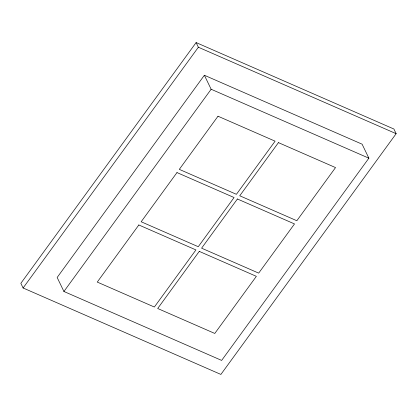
<?xml version="1.0" encoding="UTF-8"?>
<svg xmlns="http://www.w3.org/2000/svg" width="417" height="417" viewBox="0 0 417 417"><rect width="100%" height="100%" fill="white"/><g stroke="black" fill="none" stroke-linecap="round" stroke-linejoin="round"><path stroke-width="0.63" d="M196.115 42.57L20.85 283.32L23.107 287.985L220.885 374.43L396.15 133.68L393.893 129.015L196.115 42.57L198.367 47.236L396.15 133.68M23.107 287.985L198.367 47.236M204.377 75.253L57.155 277.482L63.921 291.478L221.646 360.413L368.868 158.184L362.102 144.183L204.377 75.253L211.143 89.248L368.868 158.184M63.921 291.478L211.143 89.248M138.835 224.972L97.26 282.08L154.353 307.032L195.927 249.924L138.835 224.972M176.98 172.575L141.17 221.761L198.263 246.713L234.073 197.528L176.98 172.575M218.008 116.218L179.315 169.365L236.408 194.317L275.1 141.17L218.008 116.218M199.263 251.383L157.694 308.491L214.786 333.444L256.356 276.335L199.263 251.383M237.409 198.987L201.604 248.172L258.691 273.125L294.501 223.939L237.409 198.987M278.436 142.63L239.744 195.776L296.836 220.729L335.529 167.582L278.436 142.63"/></g></svg>
